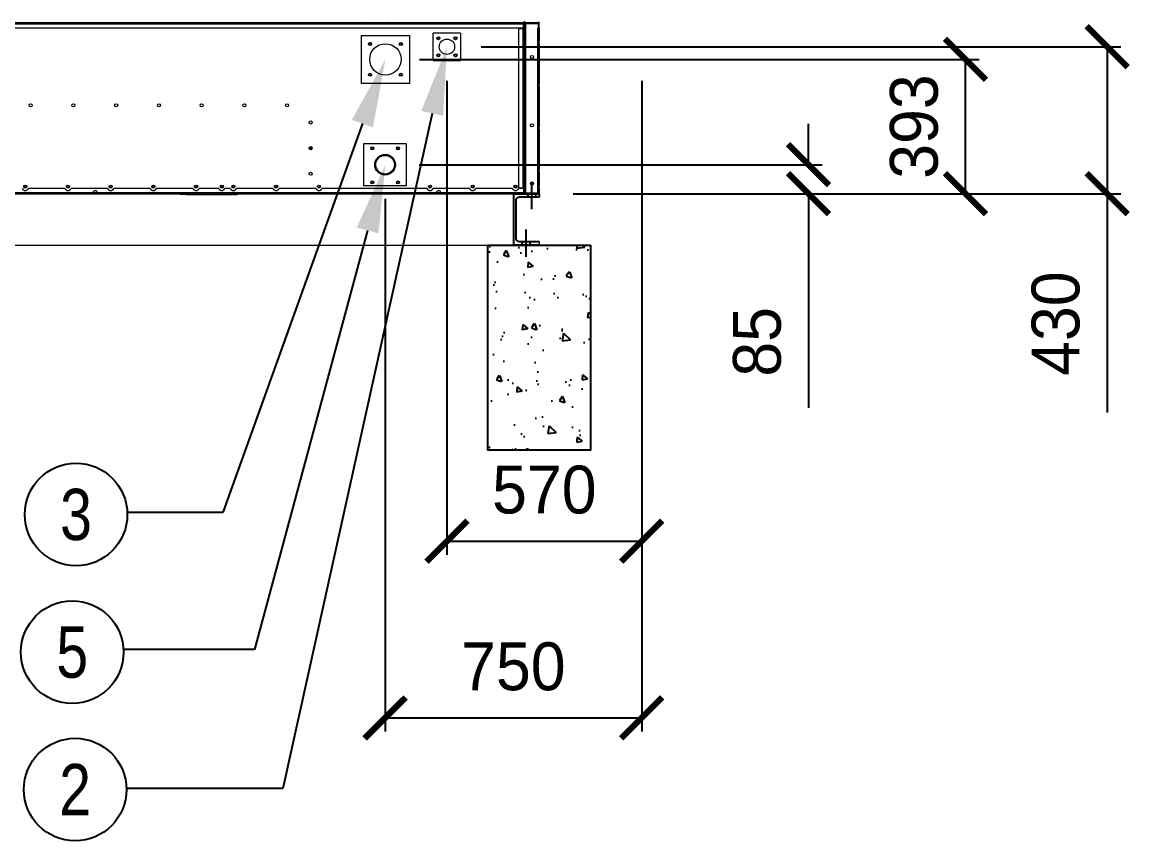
# Model space of a CAD drawing. Header units: millimetres. Extents: x 3026 to 35289, y 2869 to 25683.
# Drawn here: x 25477 to 28717, y 8938 to 11333 of the extents above; entities that cross this region are included whole.
import ezdxf
from ezdxf import colors
from ezdxf.entities.mleader import LeaderData, LeaderLine
from ezdxf.enums import TextEntityAlignment as Align
from ezdxf.math import Vec2, Vec3

# ---------------------------------------------------------------- set-up
doc = ezdxf.new("R2010")
doc.units = ezdxf.units.MM
doc.linetypes.add('CENTERX2', pattern=[4, 2.5, -0.5, 0.5, -0.5])
doc.layers.add('냉각탑_dim', color=1, linetype='Continuous')
doc.layers.add('냉각탑_text', color=3, linetype='Continuous')
doc.styles.add('HY울릉도L', font='')
doc.styles.get("Standard").update_dxf_attribs({"font": 'arial.ttf'})
doc.styles.get('HY울릉도L').set_extended_font_data('HY울릉도L')
doc.dimstyles.new('성지DIM', dxfattribs={"dimtxt": 3.5, "dimasz": 3, "dimexe": 1, "dimexo": 2.5, "dimgap": 2, "dimtad": 1, "dimdec": 0, "dimzin": 3, "dimdsep": 46, "dimtxsty": 'HY울릉도L', "dimblk": 'ARCHTICK', "dimcen": -2, "dimclrd": 256, "dimclre": 256, "dimclrt": 7, "dimadec": 0, "dimazin": 0, "dimtfac": 1, "dimtdec": 0, "dimtofl": 0, "dimtmove": 0, "dimatfit": 3, "dimfxl": 1, "dimtolj": 1, "dimtzin": 0, "dimlwe": -1, "dimarcsym": 0})

# ---------------------------------------------------------------- blocks, each defined once
blk = doc.blocks.new('_ArchTick')
at = {"color": 0, "linetype": 'ByBlock', "const_width": 0.15}
blk.add_lwpolyline([(-0.5, -0.5), (0.5, 0.5)], dxfattribs=at)
blk = doc.blocks.new('*D201')
at = {"layer": 'Defpoints', "color": 0, "transparency": 16777216}
for p in [(26538.7, 10916.1), (26989.1, 10831.1), (27777, 10831.1)]:
    blk.add_point(p, dxfattribs=at)
at = {"layer": '냉각탑_dim', "lineweight": -2, "transparency": 16777216}
for p, q in [((27777, 10916.1), (27777, 11036.1)), ((27777, 10831.1), (27777, 10204.5))]:
    blk.add_line(p, q, dxfattribs=at)
at = {"layer": '냉각탑_dim', "transparency": 16777216}
for p, q in [((26638.7, 10916.1), (27817, 10916.1)), ((27089.1, 10831.1), (27817, 10831.1))]:
    blk.add_line(p, q, dxfattribs=at)
at = {"layer": '냉각탑_dim', "lineweight": -2, "transparency": 16777216, "xscale": 120, "yscale": 120, "zscale": 120}
for p, rotation in [((27777, 10916.1), 270), ((27777, 10831.1), 90)]:
    blk.add_blockref('_ArchTick', p, dxfattribs=dict(at, rotation=rotation))
at = {"layer": '냉각탑_dim', "color": 7, "transparency": 16777216, "insert": (27627, 10397.8), "char_height": 140, "attachment_point": 5, "rotation": 90, "style": 'HY울릉도L'}
blk.add_mtext('\\A1;85', dxfattribs=at)
blk = doc.blocks.new('*D202')
at = {"layer": 'Defpoints', "color": 0, "transparency": 16777216}
for p in [(26539.6, 11224.1), (28236.1, 11224.1), (26989.1, 10831.1)]:
    blk.add_point(p, dxfattribs=at)
at = {"layer": '냉각탑_dim', "transparency": 16777216}
for p, q in [((26639.6, 11224.1), (28276.1, 11224.1)), ((27089.1, 10831.1), (28276.1, 10831.1))]:
    blk.add_line(p, q, dxfattribs=at)
at = {"layer": '냉각탑_dim', "lineweight": -2, "transparency": 16777216}
blk.add_line((28236.1, 10831.1), (28236.1, 11224.1), dxfattribs=at)
at = {"layer": '냉각탑_dim', "lineweight": -2, "transparency": 16777216, "xscale": 120, "yscale": 120, "zscale": 120}
for p, rotation in [((28236.1, 11224.1), 90), ((28236.1, 10831.1), 270)]:
    blk.add_blockref('_ArchTick', p, dxfattribs=dict(at, rotation=rotation))
at = {"layer": '냉각탑_dim', "color": 7, "transparency": 16777216, "insert": (28086.1, 11027.6), "char_height": 140, "attachment_point": 5, "rotation": 90, "style": 'HY울릉도L'}
blk.add_mtext('\\A1;393', dxfattribs=at)
blk = doc.blocks.new('*D203')
at = {"layer": 'Defpoints', "color": 0, "transparency": 16777216}
for p in [(26719.6, 11261.1), (26989.1, 10831.1), (28650.4, 10831.1)]:
    blk.add_point(p, dxfattribs=at)
at = {"layer": '냉각탑_dim', "transparency": 16777216}
for p, q in [((26819.6, 11261.1), (28690.4, 11261.1)), ((27089.1, 10831.1), (28690.4, 10831.1))]:
    blk.add_line(p, q, dxfattribs=at)
at = {"layer": '냉각탑_dim', "lineweight": -2, "transparency": 16777216}
for p, q in [((28650.4, 11261.1), (28650.4, 10831.1)), ((28650.4, 10831.1), (28650.4, 10191.1))]:
    blk.add_line(p, q, dxfattribs=at)
at = {"layer": '냉각탑_dim', "lineweight": -2, "transparency": 16777216, "xscale": 120, "yscale": 120, "zscale": 120}
for p, rotation in [((28650.4, 11261.1), 90), ((28650.4, 10831.1), 270)]:
    blk.add_blockref('_ArchTick', p, dxfattribs=dict(at, rotation=rotation))
at = {"layer": '냉각탑_dim', "color": 7, "transparency": 16777216, "insert": (28500.4, 10451.1), "char_height": 140, "attachment_point": 5, "rotation": 90, "style": 'HY울릉도L'}
blk.add_mtext('\\A1;430', dxfattribs=at)
blk = doc.blocks.new('*D204')
at = {"layer": 'Defpoints', "color": 0, "transparency": 16777216}
for p in [(26719.6, 11261.1), (27289.1, 11261.1), (27289.1, 9814.6)]:
    blk.add_point(p, dxfattribs=at)
at = {"layer": '냉각탑_dim', "transparency": 16777216}
for p, q in [((26719.6, 11161.1), (26719.6, 9774.6)), ((27289.1, 11161.1), (27289.1, 9774.6))]:
    blk.add_line(p, q, dxfattribs=at)
at = {"layer": '냉각탑_dim', "lineweight": -2, "transparency": 16777216}
blk.add_line((26719.6, 9814.6), (27289.1, 9814.6), dxfattribs=at)
at = {"layer": '냉각탑_dim', "lineweight": -2, "transparency": 16777216, "xscale": 120, "yscale": 120, "zscale": 120, "rotation": 180}
blk.add_blockref('_ArchTick', (26719.6, 9814.6), dxfattribs=at)
at = {"layer": '냉각탑_dim', "lineweight": -2, "transparency": 16777216, "xscale": 120, "yscale": 120, "zscale": 120}
blk.add_blockref('_ArchTick', (27289.1, 9814.6), dxfattribs=at)
at = {"layer": '냉각탑_dim', "color": 7, "transparency": 16777216, "insert": (27004.4, 9964.6), "char_height": 140, "attachment_point": 5, "style": 'HY울릉도L'}
blk.add_mtext('\\A1;570', dxfattribs=at)
blk = doc.blocks.new('*D205')
at = {"layer": 'Defpoints', "color": 0, "transparency": 16777216}
for p in [(26538.7, 10916.1), (27289.1, 10916.1), (27289.1, 9297.5)]:
    blk.add_point(p, dxfattribs=at)
at = {"layer": '냉각탑_dim', "transparency": 16777216}
for p, q in [((26538.7, 10816.1), (26538.7, 9257.5)), ((27289.1, 10816.1), (27289.1, 9257.5))]:
    blk.add_line(p, q, dxfattribs=at)
at = {"layer": '냉각탑_dim', "lineweight": -2, "transparency": 16777216}
blk.add_line((26538.7, 9297.5), (27289.1, 9297.5), dxfattribs=at)
at = {"layer": '냉각탑_dim', "lineweight": -2, "transparency": 16777216, "xscale": 120, "yscale": 120, "zscale": 120, "rotation": 180}
blk.add_blockref('_ArchTick', (26538.7, 9297.5), dxfattribs=at)
at = {"layer": '냉각탑_dim', "lineweight": -2, "transparency": 16777216, "xscale": 120, "yscale": 120, "zscale": 120}
blk.add_blockref('_ArchTick', (27289.1, 9297.5), dxfattribs=at)
at = {"layer": '냉각탑_dim', "color": 7, "transparency": 16777216, "insert": (26913.9, 9447.5), "char_height": 140, "attachment_point": 5, "style": 'HY울릉도L'}
blk.add_mtext('\\A1;750', dxfattribs=at)
blk = doc.blocks.new('2')
at = {"color": 7, "lineweight": 20}
for p, q in [((26943.4, 11331.1), (23434.8, 11331.1)), ((26943.4, 11327.7), (23434.8, 11327.7)), ((24257.6, 11316.1), (26206.6, 11316.1)), ((23466.7, 10831.1), (26911.5, 10831.1))]:
    blk.add_line(p, q, dxfattribs=at)
at = {"color": 7, "lineweight": 20, "ltscale": 0.000832431}
for p, q in [((25490.6, 11331.1), (25490.6, 11333.1)), ((25493.4, 11331.1), (25493.4, 11333.1)), ((26048.4, 11331.1), (26048.4, 11333.1)), ((26051.2, 11331.1), (26051.2, 11333.1)), ((26659.6, 11331.1), (26659.6, 11333.1)), ((26662.4, 11331.1), (26662.4, 11333.1))]:
    blk.add_line(p, q, dxfattribs=at)
at = {"color": 7, "lineweight": 20, "ltscale": 0.000833333}
for p, q in [((25760.6, 11331.1), (25760.6, 11333.1)), ((25764, 11331.1), (25764, 11333.1)), ((25782.2, 11331.1), (25782.2, 11333.1)), ((25785.6, 11331.1), (25785.6, 11333.1)), ((26915.1, 11333.1), (26915.1, 11331.1)), ((26941.7, 11331.1), (26941.7, 11333.1)), ((26941.7, 11314.1), (26941.7, 11316.1)), ((26943.1, 11316.1), (26943.1, 11314.1)), ((26943.1, 11314.1), (26945.1, 11314.1)), ((26987.1, 11316.1), (26989.1, 11316.1)), ((26987.1, 11315.3), (26989.1, 11315.3)), ((26989.1, 11315.3), (26987.1, 11315.3)), ((26947.1, 10981.1), (26945.1, 10981.1)), ((26947.1, 10976.1), (26945.1, 10976.1)), ((25684.4, 10833.1), (25684.4, 10831.1)), ((25697.9, 10833.1), (25697.9, 10831.1)), ((25953.6, 10829.1), (25953.6, 10831.1)), ((26093.6, 10829.1), (26093.6, 10831.1)), ((26688.4, 10833.1), (26688.4, 10831.1)), ((26701.9, 10833.1), (26701.9, 10831.1)), ((26941.7, 10846.1), (26941.7, 10848.1))]:
    blk.add_line(p, q, dxfattribs=at)
at = {"color": 7, "lineweight": 20, "ltscale": 0.000833334}
for p, q in [((26088.4, 11333.1), (26088.4, 11331.1)), ((26622.4, 11333.1), (26622.4, 11331.1)), ((26943.1, 10848.1), (26943.1, 10846.1))]:
    blk.add_line(p, q, dxfattribs=at)
at = {"color": 7, "lineweight": 20, "ltscale": 0.307}
blk.add_line((26206.6, 11316.1), (26943.4, 11316.1), dxfattribs=at)
at = {"color": 7, "lineweight": 20, "ltscale": 0.001149}
for p, q in [((26478.3, 11333.1), (26480.2, 11331.1)), ((26478.8, 11333.1), (26480.7, 11331.1)), ((26486, 11333.1), (26487.9, 11331.1)), ((26501.4, 11331.1), (26499.5, 11333.1)), ((26527.1, 11333.1), (26529, 11331.1)), ((26542.5, 11331.1), (26540.6, 11333.1)), ((26549.7, 11331.1), (26547.8, 11333.1))]:
    blk.add_line(p, q, dxfattribs=at)
at = {"color": 7, "lineweight": 20, "ltscale": 0.00083243}
for p, q in [((26666.8, 11331.1), (26666.8, 11333.1)), ((26672, 11331.1), (26672, 11333.1)), ((26736.6, 11331.1), (26736.6, 11333.1)), ((26741.8, 11331.1), (26741.8, 11333.1)), ((26742, 11331.1), (26742, 11333.1))]:
    blk.add_line(p, q, dxfattribs=at)
at = {"color": 7, "lineweight": 20, "ltscale": 0.004833}
for p, q in [((26930.1, 11314.1), (26941.7, 11314.1)), ((26943.4, 11316.1), (26943.4, 11327.7)), ((26987.1, 11316.1), (26987.1, 11327.7)), ((26989.1, 11316.1), (26989.1, 11327.7)), ((25953.6, 10829.1), (25942, 10829.1)), ((26093.6, 10829.1), (26105.2, 10829.1)), ((26930.1, 10848.1), (26941.7, 10848.1)), ((26943.4, 10846.1), (26943.4, 10834.5))]:
    blk.add_line(p, q, dxfattribs=at)
at = {"color": 7, "lineweight": 20, "ltscale": 0.194167}
for p, q in [((26930.1, 10848.1), (26930.1, 11314.1)), ((26941.7, 11314.1), (26941.7, 10848.1)), ((26945.1, 11314.1), (26945.1, 10848.1))]:
    blk.add_line(p, q, dxfattribs=at)
at = {"color": 7, "lineweight": 20, "ltscale": 0.001417}
for p, q in [((26941.7, 11314.1), (26945.1, 11314.1)), ((26943.4, 11331.1), (26943.4, 11327.7)), ((26941.7, 10848.1), (26945.1, 10848.1)), ((26943.4, 10831.1), (26943.4, 10834.5)), ((26985.7, 10832.8), (26989.1, 10832.8))]:
    blk.add_line(p, q, dxfattribs=at)
at = {"color": 7, "lineweight": 20, "ltscale": 0.000882011}
blk.add_line((26943.1, 11333.3), (26943.1, 11331.1), dxfattribs=at)
at = {"color": 7, "lineweight": 20, "ltscale": 0.000708333}
for p, q in [((26943.4, 11329.1), (26945.1, 11329.1)), ((26943.4, 11328.2), (26945.1, 11328.2)), ((26943.4, 10834), (26945.1, 10834)), ((26943.4, 10833.1), (26945.1, 10833.1)), ((26950.5, 10832.8), (26950.5, 10831.1)), ((26987.1, 10832.8), (26987.1, 10831.1))]:
    blk.add_line(p, q, dxfattribs=at)
at = {"color": 7, "lineweight": 20, "ltscale": 0.003208}
blk.add_line((26945.1, 11335.9), (26945.1, 11328.2), dxfattribs=at)
at = {"color": 7, "lineweight": 20, "ltscale": 0.000375}
for p, q in [((26945.1, 11328.2), (26945.1, 11329.1)), ((26945.1, 11328.2), (26945.1, 11329.1)), ((26945.1, 10834), (26945.1, 10833.1)), ((26945.1, 10834), (26945.1, 10833.1)), ((26945.1, 10834), (26945.1, 10833.1)), ((26945.1, 10834), (26945.1, 10833.1)), ((26945.1, 10834), (26945.1, 10833.1)), ((26945.1, 10834), (26945.1, 10833.1))]:
    blk.add_line(p, q, dxfattribs=at)
at = {"color": 7, "lineweight": 20, "ltscale": 0.005875}
for p, q in [((26945.1, 11314.1), (26945.1, 11328.2)), ((26987.1, 11329.4), (26987.1, 11315.3)), ((26945.1, 10834), (26945.1, 10848.1))]:
    blk.add_line(p, q, dxfattribs=at)
at = {"color": 7, "lineweight": 20, "ltscale": 0.00337}
blk.add_line((26947.1, 11327.8), (26947.1, 11335.9), dxfattribs=at)
at = {"color": 7, "lineweight": 20, "ltscale": 0.2055}
blk.add_line((26947.1, 10834.5), (26947.1, 11327.7), dxfattribs=at)
at = {"color": 7, "lineweight": 20, "ltscale": 0.001131}
for p, q in [((26947.8, 11329.4), (26950.5, 11329.4)), ((26947.8, 10832.8), (26950.5, 10832.8))]:
    blk.add_line(p, q, dxfattribs=at)
at = {"color": 7, "lineweight": 20, "ltscale": 0.000414935}
for p, q in [((26948.8, 11329.4), (26948.1, 11330.1)), ((26946.1, 10984.1), (26946.8, 10984.8)), ((26948.8, 10832.8), (26948.1, 10832.1))]:
    blk.add_line(p, q, dxfattribs=at)
at = {"color": 7, "lineweight": 20, "ltscale": 0.000833944}
blk.add_line((26950.5, 11331.1), (26950.5, 11333.1), dxfattribs=at)
at = {"color": 7, "lineweight": 20, "ltscale": 0.014667}
for p, q in [((26985.7, 11331.1), (26950.5, 11331.1)), ((26985.7, 10832.8), (26950.5, 10832.8))]:
    blk.add_line(p, q, dxfattribs=at)
at = {"color": 7, "lineweight": 20, "ltscale": 0.000708334}
blk.add_line((26950.5, 11329.4), (26950.5, 11331.1), dxfattribs=at)
at = {"color": 7, "lineweight": 20, "ltscale": 0.01525}
for p, q in [((26950.5, 11329.4), (26987.1, 11329.4)), ((26987.1, 10831.1), (26950.5, 10831.1))]:
    blk.add_line(p, q, dxfattribs=at)
at = {"color": 7, "lineweight": 20, "ltscale": 0.206917}
blk.add_line((26950.5, 10832.8), (26950.5, 11329.4), dxfattribs=at)
at = {"color": 7, "lineweight": 20, "ltscale": 0.000833304}
blk.add_line((26985.7, 11331.1), (26985.7, 11333.1), dxfattribs=at)
at = {"color": 7, "lineweight": 20, "ltscale": 0.201042}
for p, q in [((26985.7, 10832.8), (26985.7, 11315.3)), ((26989.1, 10832.8), (26989.1, 11315.3))]:
    blk.add_line(p, q, dxfattribs=at)
at = {"color": 7, "lineweight": 20, "ltscale": 0.000583333}
blk.add_line((26987.1, 11315.3), (26985.7, 11315.3), dxfattribs=at)
at = {"color": 7, "lineweight": 20, "ltscale": 0.000332419}
blk.add_line((26987.1, 11316.1), (26987.1, 11315.3), dxfattribs=at)
at = {"color": 7, "lineweight": 20, "ltscale": 0.002832}
blk.add_line((26989.1, 11327.7), (26989.1, 11334.5), dxfattribs=at)
at = {"color": 7, "lineweight": 20, "ltscale": 0.00033333}
blk.add_line((26989.1, 11315.3), (26989.1, 11316.1), dxfattribs=at)
at = {"color": 7, "lineweight": 20, "ltscale": 0.011892}
blk.add_line((26989.1, 11315.3), (26989.1, 11286.8), dxfattribs=at)
at = {"color": 7, "lineweight": 20, "ltscale": 0.058333}
for p, q in [((26469.6, 11154.1), (26469.6, 11294.1)), ((26469.6, 11294.1), (26609.6, 11294.1)), ((26609.6, 11294.1), (26609.6, 11154.1)), ((26609.6, 11154.1), (26469.6, 11154.1))]:
    blk.add_line(p, q, dxfattribs=at)
at = {"color": 7, "lineweight": 20, "ltscale": 0.044444}
for p, q in [((26759.6, 11301.1), (26679.6, 11301.1)), ((26679.6, 11221.1), (26679.6, 11301.1)), ((26759.6, 11301.1), (26759.6, 11221.1)), ((26679.6, 11221.1), (26759.6, 11221.1))]:
    blk.add_line(p, q, dxfattribs=at)
at = {"color": 7, "lineweight": 20, "ltscale": 0.003608}
for p, q in [((26989.1, 11286.8), (26989.1, 11278.1)), ((26989.1, 11269.5), (26989.1, 11278.1)), ((26989.1, 11161.8), (26989.1, 11153.1)), ((26989.1, 11144.5), (26989.1, 11153.1)), ((26989.1, 11036.8), (26989.1, 11028.1)), ((26989.1, 11019.5), (26989.1, 11028.1)), ((26989.1, 10911.8), (26989.1, 10903.1)), ((26989.1, 10894.5), (26989.1, 10903.1)), ((26989.1, 10861.8), (26989.1, 10853.1)), ((26989.1, 10844.5), (26989.1, 10853.1))]:
    blk.add_line(p, q, dxfattribs=at)
at = {"color": 7, "lineweight": 20, "ltscale": 0.044866}
for p, q in [((26989.1, 11269.5), (26989.1, 11161.8)), ((26989.1, 11144.5), (26989.1, 11036.8)), ((26989.1, 11019.5), (26989.1, 10911.8))]:
    blk.add_line(p, q, dxfattribs=at)
at = {"color": 7, "lineweight": 20, "ltscale": 2.97138e-06}
for p, q in [((26945.1, 10992.7), (26945.1, 10992.7)), ((26945.1, 10987.7), (26945.1, 10987.7)), ((26945.1, 10982.7), (26945.1, 10982.7)), ((26945.1, 10977.7), (26945.1, 10977.7))]:
    blk.add_line(p, q, dxfattribs=at)
at = {"color": 7, "lineweight": 20, "ltscale": 0.000547189}
blk.add_line((26945.8, 10984.8), (26947.1, 10984.8), dxfattribs=at)
at = {"color": 7, "lineweight": 20, "ltscale": 0.003726}
blk.add_line((26316.6, 10965), (26325.5, 10965), dxfattribs=at)
at = {"color": 7, "lineweight": 20, "ltscale": 0.002875}
blk.add_line((26317.6, 10961.6), (26324.5, 10961.6), dxfattribs=at)
at = {"color": 7, "lineweight": 20, "ltscale": 0.051667}
blk.add_line((26476.7, 10978.1), (26600.7, 10978.1), dxfattribs=at)
at = {"color": 7, "lineweight": 20, "ltscale": 0.05}
for p, q in [((26476.7, 10854.1), (26476.7, 10978.1)), ((26600.7, 10978.1), (26600.7, 10854.1))]:
    blk.add_line(p, q, dxfattribs=at)
at = {"color": 7, "lineweight": 20, "ltscale": 0.000833171}
for p, q in [((26945.1, 10977.9), (26947.1, 10977.9)), ((26945.1, 10976.1), (26947.1, 10976.1))]:
    blk.add_line(p, q, dxfattribs=at)
at = {"color": 7, "lineweight": 20, "ltscale": 0.000834318}
for p, q in [((26989.1, 10961.1), (26989.1, 10961.1)), ((26989.1, 10851.1), (26989.1, 10851.1))]:
    blk.add_line(p, q, dxfattribs=at)
at = {"color": 7, "lineweight": 20, "ltscale": 0.000834992}
blk.add_line((26989.1, 10957.9), (26989.1, 10957.9), dxfattribs=at)
at = {"color": 7, "lineweight": 20, "ltscale": 0.013616}
blk.add_line((26989.1, 10894.5), (26989.1, 10861.8), dxfattribs=at)
at = {"color": 7, "lineweight": 20, "ltscale": 0.00439}
blk.add_line((26600.7, 10854.1), (26476.7, 10854.1), dxfattribs=at)
at = {"color": 1, "linetype": 'CENTERX2', "ltscale": 50}
for p, q in [((26968.1, 10786.1), (26968.1, 10866.1)), ((26951.6, 10646.1), (26951.6, 10726.1))]:
    blk.add_line(p, q, dxfattribs=at)
at = {"color": 7, "lineweight": 20, "ltscale": 0.17433}
blk.add_line((25266, 10831.1), (25684.4, 10831.1), dxfattribs=at)
at = {"color": 7, "lineweight": 20, "ltscale": 0.171731}
blk.add_line((25272.1, 10834.5), (25684.3, 10834.5), dxfattribs=at)
at = {"color": 7, "lineweight": 20, "ltscale": 0.044641}
for p, q in [((25602.2, 10846.1), (25495.1, 10846.1)), ((25727.2, 10846.1), (25620.1, 10846.1)), ((25852.2, 10846.1), (25745.1, 10846.1)), ((25977.2, 10846.1), (25870.1, 10846.1)), ((26211.2, 10846.1), (26104.1, 10846.1)), ((26336.2, 10846.1), (26229.1, 10846.1)), ((26661.2, 10846.1), (26354.1, 10846.1)), ((26786.2, 10846.1), (26679.1, 10846.1)), ((26911.2, 10846.1), (26804.1, 10846.1))]:
    blk.add_line(p, q, dxfattribs=at)
at = {"color": 7, "lineweight": 20, "ltscale": 0.005698}
for p, q in [((25684.3, 10834.5), (25698, 10834.5)), ((26688.3, 10834.5), (26702, 10834.5))]:
    blk.add_line(p, q, dxfattribs=at)
at = {"color": 7, "lineweight": 20, "ltscale": 0.005614}
for p, q in [((25684.4, 10833.1), (25697.9, 10833.1)), ((25684.4, 10831.1), (25697.9, 10831.1)), ((26688.4, 10833.1), (26701.9, 10833.1)), ((26688.4, 10831.1), (26701.9, 10831.1))]:
    blk.add_line(p, q, dxfattribs=at)
at = {"color": 7, "lineweight": 20, "ltscale": 0.412719}
blk.add_line((25697.9, 10831.1), (26688.4, 10831.1), dxfattribs=at)
at = {"color": 7, "lineweight": 20, "ltscale": 0.412635}
blk.add_line((25698, 10834.5), (26688.3, 10834.5), dxfattribs=at)
at = {"color": 7, "lineweight": 20, "ltscale": 0.000833651}
for p, q in [((25955.6, 10829.1), (25955.6, 10831.1)), ((26091.6, 10829.1), (26091.6, 10831.1))]:
    blk.add_line(p, q, dxfattribs=at)
at = {"color": 7, "lineweight": 20, "ltscale": 0.056667}
blk.add_line((25955.6, 10829.1), (26091.6, 10829.1), dxfattribs=at)
at = {"color": 7, "lineweight": 20, "ltscale": 0.023808}
blk.add_line((26052.2, 10846.1), (25995.1, 10846.1), dxfattribs=at)
at = {"color": 7, "lineweight": 20, "ltscale": 0.006725}
blk.add_line((26086.2, 10846.1), (26070.1, 10846.1), dxfattribs=at)
at = {"color": 7, "lineweight": 20, "ltscale": 0.100651}
blk.add_line((26701.9, 10831.1), (26943.4, 10831.1), dxfattribs=at)
at = {"color": 7, "lineweight": 20, "ltscale": 0.100609}
blk.add_line((26702, 10834.5), (26943.4, 10834.5), dxfattribs=at)
at = {"color": 7, "lineweight": 20, "ltscale": 0.004083}
blk.add_line((26911.5, 10831.1), (26921.3, 10831.1), dxfattribs=at)
at = {"color": 7, "lineweight": 25, "ltscale": 0.125}
for p, q in [((26914.1, 10831.1), (26989.1, 10831.1)), ((26989.1, 10681.1), (26914.1, 10681.1))]:
    blk.add_line(p, q, dxfattribs=at)
at = {"ltscale": 25}
blk.add_line((26914.1, 10831.1), (26914.1, 10681.1), dxfattribs=at)
at = {"color": 7, "lineweight": 20, "ltscale": 0.026917}
blk.add_line((26985.9, 10831.1), (26921.3, 10831.1), dxfattribs=at)
at = {"color": 7, "lineweight": 20, "ltscale": 0.005987}
blk.add_line((26943.4, 10846.1), (26929.1, 10846.1), dxfattribs=at)
at = {"color": 7, "lineweight": 25, "ltscale": 0.05125}
for p, q in [((26989.1, 10821.1), (26930.6, 10821.1)), ((26930.6, 10691.1), (26989.1, 10691.1))]:
    blk.add_line(p, q, dxfattribs=at)
at = {"color": 7, "lineweight": 20, "ltscale": 0.002958}
blk.add_line((26950.5, 10831.1), (26943.4, 10831.1), dxfattribs=at)
at = {"color": 7, "lineweight": 20, "ltscale": 0.000128159}
blk.add_line((26944.8, 10848.1), (26945.1, 10848.1), dxfattribs=at)
at = {"color": 7, "lineweight": 20, "ltscale": 0.000832339}
blk.add_line((26945.1, 10836.1), (26947.1, 10836.1), dxfattribs=at)
at = {"color": 7, "lineweight": 20, "ltscale": 0.000837582}
blk.add_line((26945.1, 10834.3), (26947.1, 10834.3), dxfattribs=at)
at = {"color": 7, "lineweight": 20, "ltscale": 0.000374986}
blk.add_line((26945.1, 10833.1), (26945.1, 10834), dxfattribs=at)
for p, q in [((26957.1, 10821.1), (26957.1, 10831.1)), ((26979.1, 10821.1), (26979.1, 10831.1)), ((26940.6, 10681.1), (26940.6, 10691.1)), ((26962.6, 10681.1), (26962.6, 10691.1))]:
    blk.add_line(p, q)
at = {"lineweight": 20}
for p in [(26987.1, 10831.1), (26989.1, 10832.8)]:
    blk.add_line(p, (26989.1, 10831.1), dxfattribs=at)
at = {"color": 7, "lineweight": 20, "ltscale": 0.001168}
blk.add_line((26989.1, 10846.1), (26989.1, 10843.3), dxfattribs=at)
at = {"color": 7, "lineweight": 20, "ltscale": 0.00485}
blk.add_line((26989.1, 10844.5), (26989.1, 10832.8), dxfattribs=at)
at = {"color": 7, "lineweight": 20, "ltscale": 0.003775}
blk.add_line((26989.1, 10834.5), (26989.1, 10843.6), dxfattribs=at)
at = {"color": 7, "lineweight": 25, "ltscale": 0.008333}
blk.add_line((26989.1, 10831.1), (26989.1, 10821.1), dxfattribs=at)
at = {"color": 7, "lineweight": 25, "ltscale": 0.091667}
blk.add_line((26920.6, 10811.1), (26920.6, 10701.1), dxfattribs=at)
at = {"color": 7, "lineweight": 15, "ltscale": 0.0625}
blk.add_line((26989.1, 10691.1), (26989.1, 10681.1), dxfattribs=at)
at = {"lineweight": 5}
blk.add_line((23464.1, 10681.1), (26914.1, 10681.1), dxfattribs=at)
at = {"color": 7, "lineweight": 20}
for centre, radius in [((26694.6, 11286.1), 4.5), ((26694.6, 11286.1), 3), ((26719.6, 11261.1), 22.5), ((26744.6, 11286.1), 4.5), ((26744.6, 11286.1), 3), ((26494.6, 11269.1), 3), ((26539.6, 11224.1), 46), ((26584.6, 11269.1), 3), ((26694.6, 11236.1), 4.5), ((26694.6, 11236.1), 3), ((26744.6, 11236.1), 4.5), ((26744.6, 11236.1), 3), ((26968.1, 11231.1), 4.5), ((26494.6, 11179.1), 3), ((26584.6, 11179.1), 3), ((25502.1, 11090), 4.5), ((25627.1, 11090), 4.5), ((25752.1, 11090), 4.5), ((25877.1, 11090), 4.5), ((26002.1, 11090), 4.5), ((26127.1, 11090), 4.5), ((26252.1, 11090), 4.5), ((26321.1, 11039.5), 4.5), ((26968.1, 11031.1), 4.5), ((26321.1, 10964.5), 4.5), ((26501.2, 10964.1), 4.5), ((26501.2, 10964.1), 3), ((26576.2, 10964.1), 4.5), ((26576.2, 10964.1), 3), ((26538.7, 10916.1), 30.2), ((26538.7, 10916.1), 27.3), ((26321.1, 10889.5), 4.5), ((25486.1, 10852.1), 4.5), ((25486.1, 10852.1), 3), ((25611.1, 10852.1), 4.5), ((25611.1, 10852.1), 3), ((25736.1, 10852.1), 4.5), ((25736.1, 10852.1), 3), ((25861.1, 10852.1), 4.5), ((25861.1, 10852.1), 3), ((25986.1, 10852.1), 4.5), ((25986.1, 10852.1), 3), ((26061.1, 10852.1), 4.5), ((26061.1, 10852.1), 3), ((26095.1, 10852.1), 4.5), ((26095.1, 10852.1), 3), ((26220.1, 10852.1), 4.5), ((26220.1, 10852.1), 3), ((26345.1, 10852.1), 4.5), ((26345.1, 10852.1), 3), ((26501.2, 10864.1), 4.5), ((26501.2, 10864.1), 3), ((26576.2, 10864.1), 4.5), ((26576.2, 10864.1), 3), ((26670.1, 10852.1), 4.5), ((26670.1, 10852.1), 3), ((26795.1, 10852.1), 4.5), ((26795.1, 10852.1), 3), ((26920.1, 10852.1), 4.5), ((26920.1, 10852.1), 3), ((26968.1, 10861.1), 4.5)]:
    blk.add_circle(centre, radius, dxfattribs=at)
at = {"lineweight": 5}
for centre in [(26494.6, 11269.1), (26584.6, 11269.1), (26494.6, 11179.1), (26584.6, 11179.1)]:
    blk.add_circle(centre, 4.5, dxfattribs=at)
at = {"color": 7, "lineweight": 20}
for centre, radius, start, end in [((26941.7, 11327.7), 3.4, 0, 0.7721), ((26950.5, 11327.7), 3.4, 90, 180), ((26985.7, 11327.7), 3.4, 0, 90), ((26939.9, 11095.9), 5.2, 0, 0.6924), ((26948.5, 10986.5), 3.4, 180, 245.6843), ((26985.9, 10975.9), 5.2, 52.0246, 52.0532), ((26941.7, 10869.7), 3.4, 0, 0.2366), ((25486.1, 10850.6), 10, 206.7437, 333.2563), ((25611.1, 10850.6), 10, 206.7437, 333.2563), ((25700.7, 10832.2), 16.6, 171.9124, 179.4428), ((25691.1, 10833), 7, 12.3734, 167.6266), ((25681.6, 10832.2), 16.6, 0.5572, 8.0877), ((25736.1, 10850.6), 10, 206.7437, 333.2563), ((25861.1, 10850.6), 10, 206.7437, 333.2563), ((25942, 10832.5), 3.4, 204.3017, 270), ((25942, 10832.5), 1.4, 268.112, 270), ((25986.1, 10850.6), 10, 206.7437, 333.2563), ((26061.1, 10850.6), 10, 206.7437, 333.2563), ((26095.1, 10850.6), 10, 206.7437, 333.2563), ((26105.2, 10832.5), 3.4, 270, 335.6983), ((26105.2, 10832.5), 1.4, 270, 271.888), ((26220.1, 10850.6), 10, 206.7437, 333.2563), ((26345.1, 10850.6), 10, 206.7437, 333.2563), ((26670.1, 10850.6), 10, 206.7437, 333.2563), ((26704.7, 10832.2), 16.6, 171.9124, 179.4428), ((26695.1, 10833), 7, 12.3734, 167.6266), ((26685.6, 10832.2), 16.6, 0.5572, 8.0877), ((26795.1, 10850.6), 10, 206.7437, 333.2563), ((26920.1, 10850.6), 10, 206.7437, 333.2563), ((26941.7, 10834.5), 3.4, 299.9991, 335.6839), ((26950.5, 10834.5), 3.4, 180, 270), ((26985.7, 10834.5), 3.4, 294.3156, 330), ((26985.9, 10836.3), 5.2, 283.3156, 307.9754)]:
    blk.add_arc(centre, radius, start, end, dxfattribs=at)
at = {"color": 7, "lineweight": 25}
for centre, start, end in [((26930.6, 10811.1), 90, 180), ((26930.6, 10701.1), 180, 270)]:
    blk.add_arc(centre, 10, start, end, dxfattribs=at)
at = {"color": 7, "lineweight": 20}
for centre, major_axis, ratio, start_param, end_param in [((26941.7, 11143), (3.4, 0), 0.087156, 0, 0.009032), ((26941.7, 10992.7), (3.4, 0), 0.999969, 0, 0.017333), ((26941.7, 10987.7), (3.4, 0), 0.999969, 0, 0.015352), ((26941.7, 10987.7), (3.4, 0), 0.999969, 0, 0.015332), ((26941.7, 10982.7), (3.4, 0), 0.999969, 0, 0.013059), ((26941.7, 10982.7), (3.4, 0), 0.999969, 6.283185, 6.29622), ((26941.7, 10977.7), (3.4, 0), 0.999969, 6.283185, 6.293406), ((26941.7, 10952.5), (-3.4, 0), 0.999969, 3.125622, 3.141593), ((26941.7, 10947.5), (-3.4, 0), 0.999969, 3.125622, 3.141593), ((26941.7, 10942.5), (-3.4, 0), 0.999969, 3.131366, 3.141593)]:
    blk.add_ellipse(centre, major_axis=major_axis, ratio=ratio, start_param=start_param, end_param=end_param, dxfattribs=at)
for points in [[(26947.8, 11329.4), (26947.6, 11329.1), (26947.4, 11328.8), (26947.2, 11328.4), (26947.1, 11328.1), (26947.1, 11327.7)], [(26945.8, 10984.8), (26945.6, 10985.2), (26945.4, 10985.5), (26945.2, 10985.8), (26945.1, 10986.2), (26945.1, 10986.5)], [(25684.4, 10833.1), (25684.3, 10833.1), (25684.3, 10833.2), (25684.2, 10833.2), (25684.2, 10833.3), (25684.2, 10833.3)], [(25698.1, 10833.3), (25698.1, 10833.3), (25698, 10833.2), (25698, 10833.2), (25697.9, 10833.1), (25697.9, 10833.1)], [(26688.4, 10833.1), (26688.3, 10833.1), (26688.3, 10833.2), (26688.2, 10833.2), (26688.2, 10833.3), (26688.2, 10833.3)], [(26702.1, 10833.3), (26702.1, 10833.3), (26702, 10833.2), (26702, 10833.2), (26701.9, 10833.1), (26701.9, 10833.1)], [(26947.8, 10832.8), (26947.6, 10833.2), (26947.4, 10833.5), (26947.2, 10833.8), (26947.1, 10834.2), (26947.1, 10834.5)]]:
    blk.add_open_spline(points, degree=5, dxfattribs=at)
for points, knots in [([(25684.4, 10831.1), (25684.3, 10831.1), (25684.3, 10831.2), (25684.2, 10831.3), (25684.2, 10831.5), (25684.1, 10831.9), (25684.1, 10832), (25684.1, 10832.2), (25684.1, 10832.4)], [0, 0, 0, 0, 0, 0, 3.009, 3.009, 3.009, 4.870321, 4.870321, 4.870321, 4.870321, 4.870321, 4.870321]), ([(25698.1, 10832.4), (25698.1, 10832), (25698.1, 10831.7), (25698.1, 10831.4), (25698, 10831.2), (25697.9, 10831.1), (25697.9, 10831.1), (25697.9, 10831.1), (25697.9, 10831.1)], [0, 0, 0, 0, 0, 0, 3.956241, 3.956241, 3.956241, 4.866694, 4.866694, 4.866694, 4.866694, 4.866694, 4.866694]), ([(26688.4, 10831.1), (26688.3, 10831.1), (26688.3, 10831.2), (26688.2, 10831.3), (26688.2, 10831.5), (26688.1, 10831.9), (26688.1, 10832), (26688.1, 10832.2), (26688.1, 10832.4)], [0, 0, 0, 0, 0, 0, 3.009, 3.009, 3.009, 4.870321, 4.870321, 4.870321, 4.870321, 4.870321, 4.870321]), ([(26702.1, 10832.4), (26702.1, 10832), (26702.1, 10831.7), (26702.1, 10831.4), (26702, 10831.2), (26701.9, 10831.1), (26701.9, 10831.1), (26701.9, 10831.1), (26701.9, 10831.1)], [0, 0, 0, 0, 0, 0, 3.956241, 3.956241, 3.956241, 4.866694, 4.866694, 4.866694, 4.866694, 4.866694, 4.866694])]:
    blk.add_open_spline(points, degree=5, knots=knots, dxfattribs=at)

msp = doc.modelspace()

# ---------------------------------------------------------------- hatches: boundary and pattern name
h = msp.add_hatch()
h.set_pattern_fill('AR-CONC', color=4, angle=-90)
h.set_pattern_definition([(320, (-175144.36, 345461.12), (-15.939086, -182.18467), [19.05, -209.55]), (265, (-175144.36, 345461.12), (191.056845, 35.24342), [15.24, -167.64058]), (10.451445, (-175145.69, 345445.94), (175.11775, -146.94125), [16.19001, -178.090245]), (316.1842, (-175093.56, 345461.12), (-42.04233, -271.07904), [28.575, -314.325]), (6.63556, (-175097.07, 345438.53), (247.42612, -237.40413), [24.28502, -267.1356]), (261.18415, (-175093.56, 345461.12), (247.42612, -237.40413), [22.85997, -251.45973]), (291, (-175106.26, 345435.72), (-102.2652, -151.61439), [19.05, -209.55]), (236, (-175106.26, 345435.72), (184.18797, -61.80203), [15.24, -167.64]), (341.451445, (-175114.78, 345423.09), (81.92277, -213.41642), [16.19001, -178.08994]), (307.5, (-175144.36, 345461.12), (84.555039, -3.088603), [0, -165.608, 0, -170.18, 0, -168.275]), (277.5, (-175144.36, 345461.12), (100.180575, -66.819663), [0, -97.028, 0, -161.798, 0, -64.135]), (237.5, (-175144.36, 345517.765), (-5.728744, -135.590595), [0, -63.5, 0, -198.12, 0, -262.89]), (227.5, (-175144.36, 345543.16), (25.42649, -148.12918), [0, -82.55, 0, -131.572, 0, -186.69])])
h.paths.add_polyline_path([(26839.1, 10681.2), (26839.1, 10081.2), (27139.1, 10081), (27139.1, 10681)])

# ---------------------------------------------------------------- linework, layer by layer
at = {"ltscale": 500, "elevation": 0}
msp.add_lwpolyline([(27139.1, 10681.1), (27139.1, 10081.1), (26839.1, 10081.1), (26839.1, 10681.1)], close=True, dxfattribs=at)
at = {"layer": '냉각탑_dim', "linetype": 'ByBlock', "lineweight": -3}
for centre in [(25634.8, 9892.8), (25623.7, 9490), (25632.1, 9087.8)]:
    msp.add_circle(centre, 150, dxfattribs=at)

# ---------------------------------------------------------------- block references
msp.add_blockref('2', (0, 0))

# ---------------------------------------------------------------- texts
at = {"layer": '냉각탑_text', "width": 0.8}
for s, p in [('3', (25634.8, 9892.8)), ('5', (25623.7, 9490)), ('2', (25632.1, 9087.8))]:
    msp.add_text(s, height=150, dxfattribs=at).set_placement(p, align=Align.MIDDLE_CENTER)

# ---------------------------------------------------------------- dimensions: what is measured, and where the dimension line sits
at = {"layer": '냉각탑_dim'}
for base, p1, picture, middle in [((28650.4, 10831.1), (26719.6, 11261.1), '*D203', (28500.4, 10451.1)), ((27777, 10831.1), (26538.7, 10916.1), '*D201', (27627, 10397.8))]:
    dim = msp.add_linear_dim(base=base, p1=p1, p2=(26989.1, 10831.1), angle=90, dimstyle='성지DIM', override={"dimscale": 40}, dxfattribs=at)
    dim.commit()
    dim.dimension.update_dxf_attribs({"geometry": picture, "text_midpoint": middle})
dim = msp.add_linear_dim(base=(28236.1, 11224.1), p1=(26989.1, 10831.1), p2=(26539.6, 11224.1), angle=90, dimstyle='성지DIM', override={"dimscale": 40}, dxfattribs=at)
dim.commit()
dim.dimension.update_dxf_attribs({"geometry": '*D202', "text_midpoint": (28236.1, 11027.6), "dimtype": 160})
for base, p1, p2, picture, middle in [((27289.1356157, 9814.5770991), (26719.6356157, 11261.1352193), (27289.1356157, 11261.1352193), '*D204', (27004.3856157, 9964.5770991)), ((27289.1, 9297.5), (26538.7, 10916.1), (27289.1, 10916.1), '*D205', (26913.9, 9447.5))]:
    dim = msp.add_linear_dim(base=base, p1=p1, p2=p2, dimstyle='성지DIM', override={"dimscale": 40}, dxfattribs=at)
    dim.commit()
    dim.dimension.update_dxf_attribs({"geometry": picture, "text_midpoint": middle})

# ---------------------------------------------------------------- leaders
at = {"layer": '냉각탑_dim', "lineweight": -3}
ml = msp.add_multileader_mtext('Standard', dxfattribs=at)
ml.set_content('')
ml.set_leader_properties(color=256)
ml.build(insert=Vec2(0, 0))
ml.multileader.update_dxf_attribs({"text_right_attachment_type": 6, "dogleg_length": 5, "arrow_head_size": 199.5, "scale": 30})
ctx = ml.context
ctx.base_point, ctx.scale, ctx.char_height, ctx.arrow_head_size, ctx.landing_gap_size, ctx.plane_origin = Vec3(25782.1, 9091), 30, 7.18, 199.5, 3.59, Vec3(25803.6, 9955.1)
ctx.right_attachment, ctx.text_align_type = 6, 2
notes = []
notes.append((ctx, [(0, (1, 1, 0), (26239.6, 9091), (-1, 0), 457.5, [(0, [(26719.6, 11261.1)], 0, [])])]))
ctx.mtext, ml.multileader.dxf.content_type = None, 0
ml = msp.add_multileader_mtext('Standard', dxfattribs=at)
ml.set_content('')
ml.set_leader_properties(color=256)
ml.build(insert=Vec2(0, 0))
ml.multileader.update_dxf_attribs({"text_right_attachment_type": 6, "dogleg_length": 5, "arrow_head_size": 199.5, "scale": 30})
ctx = ml.context
ctx.base_point, ctx.scale, ctx.char_height, ctx.arrow_head_size, ctx.landing_gap_size, ctx.plane_origin = Vec3(25784.7, 9898.1), 30, 7.18, 199.5, 3.59, Vec3(25405.3, 9506.7)
ctx.right_attachment, ctx.text_align_type = 6, 2
notes.append((ctx, [(0, (1, 1, 0), (26064.2, 9898.1), (-1, 0), 279.5, [(0, [(26539.6, 11224.1)], 0, [])])]))
ctx.mtext, ml.multileader.dxf.content_type = None, 0
ml = msp.add_multileader_mtext('Standard', dxfattribs=at)
ml.set_content('')
ml.set_leader_properties(color=256)
ml.build(insert=Vec2(0, 0))
ml.multileader.update_dxf_attribs({"text_right_attachment_type": 6, "dogleg_length": 5, "arrow_head_size": 199.5, "scale": 30})
ctx = ml.context
ctx.base_point, ctx.scale, ctx.char_height, ctx.arrow_head_size, ctx.landing_gap_size, ctx.plane_origin = Vec3(25773.5, 9497.8), 30, 7.18, 199.5, 3.59, Vec3(26396, 9218.7)
ctx.right_attachment, ctx.text_align_type = 6, 2
notes.append((ctx, [(0, (1, 1, 0), (26157, 9497.8), (-1, 0), 383.5, [(0, [(26539.6, 10916.4)], 0, [])])]))
ctx.mtext, ml.multileader.dxf.content_type = None, 0
for ctx, leaders in notes:
    for number, flags, end, landing, length, lines in leaders:
        leader = LeaderData()
        leader.index, (leader.has_last_leader_line, leader.has_dogleg_vector, leader.attachment_direction) = number, flags
        leader.last_leader_point, leader.dogleg_vector, leader.dogleg_length = Vec3(end), Vec3(landing), length
        for number, points, colour, breaks in lines:
            line = LeaderLine()
            line.index, line.vertices, line.color, line.breaks = number, Vec3.list(points), colors.encode_raw_color(colour), breaks
            leader.lines.append(line)
        ctx.leaders.append(leader)

doc.saveas('drawing.dxf')
